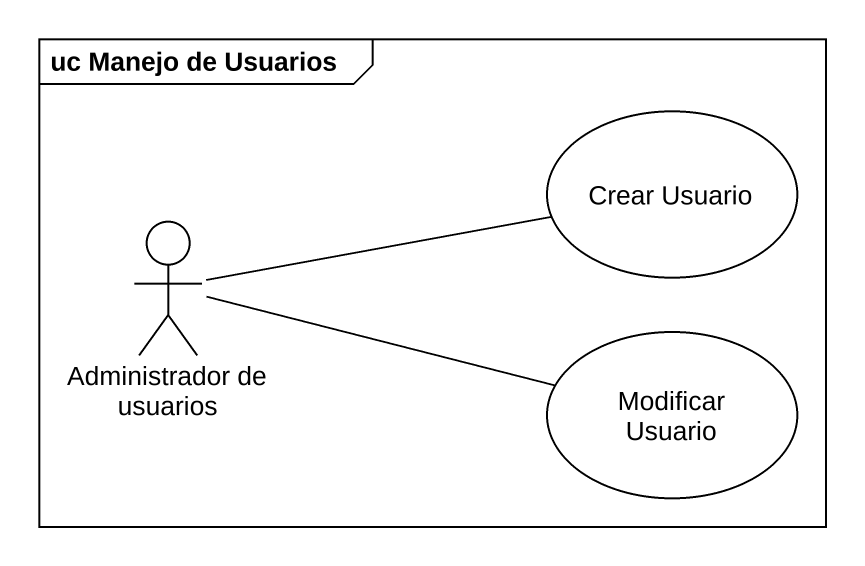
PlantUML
@startuml
mainframe uc Manejo de Usuarios
usecase "Crear Usuario" as Crear_Usuario
actor "Administrador de usuarios" as Administrador_de_usuarios
usecase "Modificar Usuario" as Modificar_Usuario
Administrador_de_usuarios -right- Crear_Usuario
Administrador_de_usuarios -right- Modificar_Usuario
@enduml
